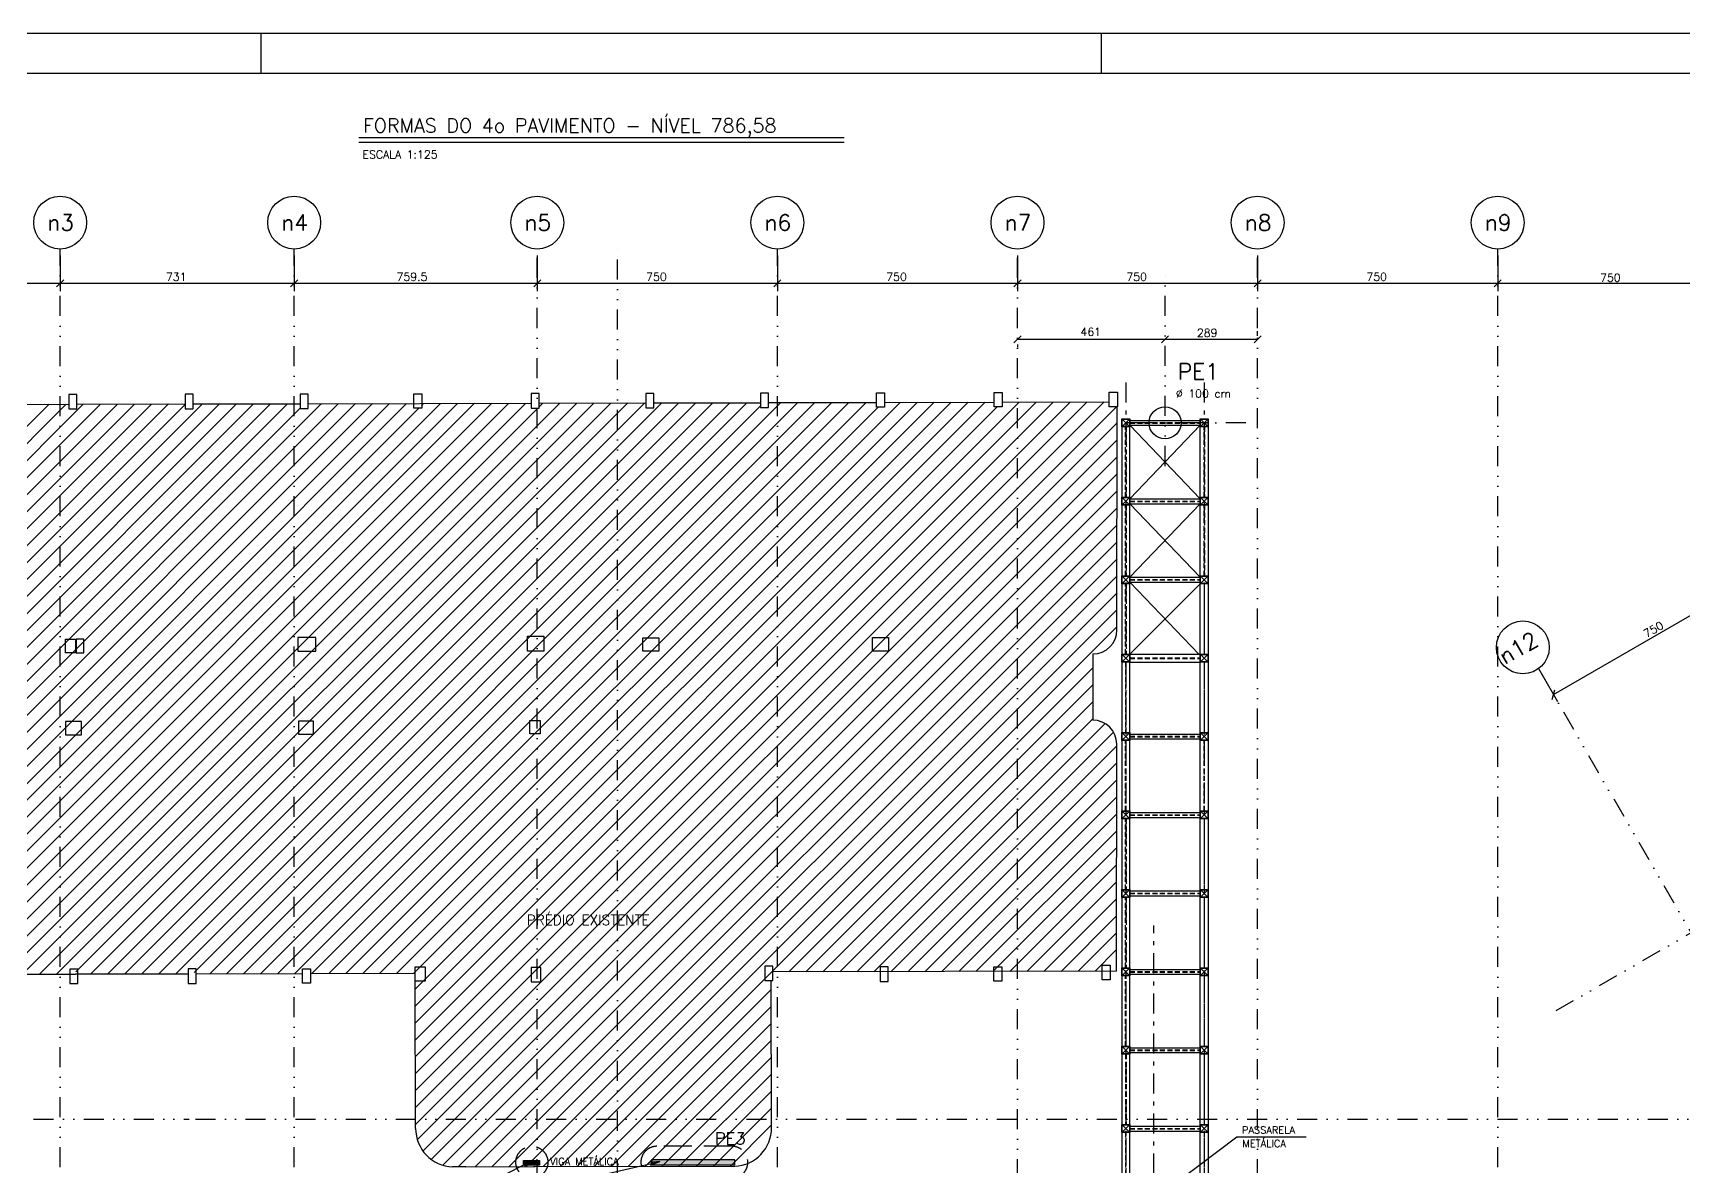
# Model space of a CAD drawing. Extents: x 552728 to 567603, y -747 to 9766.
# Drawn here: x 556391 to 561548, y 6223 to 9766 of the extents above; entities that cross this region are included whole.
import ezdxf

# ---------------------------------------------------------------- set-up
doc = ezdxf.new("R2010")
doc.units = 0
doc.header["$LTSCALE"] = 125
doc.header["$MEASUREMENT"] = 0
for name, pattern in [('DIVIDE', [1.25, 0.5, -0.25, 0, -0.25, 0, -0.25]), ('ESTILO_TQS_0001', [1, 0.7, -0.3]), ('ESTILO_TQS_0003', [1, 0.5, -0.2, 0.1, -0.2]), ('HIDDEN2', [0.1875, 0.125, -0.0625])]:
    doc.linetypes.add(name, pattern=pattern)
doc.layers.get('0').update_dxf_attribs({"linetype": 'CONTINUOUS'})
for name, color, linetype in [('200', 151, 'HIDDEN2'), ('204', 14, 'ESTILO_TQS_0003'), ('205', 14, 'DIVIDE'), ('211', 240, 'ESTILO_TQS_0001'), ('216', 7, 'CONTINUOUS'), ('219', 240, 'CONTINUOUS'), ('220', 4, 'CONTINUOUS'), ('221', 5, 'CONTINUOUS'), ('222', 6, 'CONTINUOUS'), ('230', 3, 'CONTINUOUS'), ('231', 5, 'CONTINUOUS'), ('241', 5, 'CONTINUOUS'), ('250', 5, 'CONTINUOUS'), ('90', 2, 'CONTINUOUS')]:
    doc.layers.add(name, color=color, linetype=linetype)
doc.styles.get("Standard").update_dxf_attribs({"font": 'ROMANS.SHX'})

msp = doc.modelspace()

# ---------------------------------------------------------------- linework, layer by layer
for p, q in [((552728.1, 9765.5), (567603.1, 9765.5)), ((557103.1, 9640.5), (557103.1, 9765.5)), ((559728.1, 9640.5), (559728.1, 9765.5))]:
    msp.add_line(p, q)
at = {"layer": '200'}
for p, q in [((559803.6, 8315.1), (559803.6, 8535.1)), ((559805.1, 8535.1), (559805.1, 8315.1)), ((559816.8, 8548.4), (560036.8, 8548.4)), ((559816.8, 8546.9), (560036.8, 8546.9)), ((560048.6, 8315.1), (560048.6, 8535.1)), ((560050.1, 8535.1), (560050.1, 8315.1)), ((559816.8, 8303.4), (560036.8, 8303.4)), ((559803.6, 8070.1), (559803.6, 8290.1)), ((559805.1, 8290.1), (559805.1, 8070.1)), ((559816.8, 8301.9), (560036.8, 8301.9)), ((560048.6, 8070.1), (560048.6, 8290.1)), ((560050.1, 8290.1), (560050.1, 8070.1)), ((559816.8, 8058.4), (560036.8, 8058.4)), ((559816.8, 8056.9), (560036.8, 8056.9)), ((559803.6, 7825.1), (559803.6, 8045.1)), ((559805.1, 8045.1), (559805.1, 7825.1)), ((560048.6, 8045.1), (560048.6, 7825.1)), ((560050.1, 7825.1), (560050.1, 8045.1)), ((559803.6, 7800.1), (559803.6, 7580.1)), ((559805.1, 7580.1), (559805.1, 7800.1)), ((559816.8, 7813.4), (560036.8, 7813.4)), ((559816.8, 7811.9), (560036.8, 7811.9)), ((560048.6, 7800.1), (560048.6, 7580.1)), ((560050.1, 7580.1), (560050.1, 7800.1)), ((559803.6, 7335.1), (559803.6, 7555.1)), ((559805.1, 7335.1), (559805.1, 7555.1)), ((559816.8, 7568.4), (560036.8, 7568.4)), ((559816.8, 7566.9), (560036.8, 7566.9)), ((560048.6, 7335.1), (560048.6, 7555.1)), ((560050.1, 7335.1), (560050.1, 7555.1)), ((559816.8, 7323.4), (560036.8, 7323.4)), ((559803.6, 7090.1), (559803.6, 7310.1)), ((559805.1, 7310.1), (559805.1, 7090.1)), ((559816.8, 7321.9), (560036.8, 7321.9)), ((560048.6, 7310.1), (560048.6, 7090.1)), ((560050.1, 7090.1), (560050.1, 7310.1)), ((559816.8, 7078.4), (560036.8, 7078.4)), ((559816.8, 7076.9), (560036.8, 7076.9)), ((559803.6, 6845.1), (559803.6, 7065.1)), ((559805.1, 7065.1), (559805.1, 6845.1)), ((560048.6, 7065.1), (560048.6, 6845.1)), ((560050.1, 6845.1), (560050.1, 7065.1)), ((559803.6, 6600.1), (559803.6, 6820.1)), ((559805.1, 6600.1), (559805.1, 6820.1)), ((559816.8, 6833.4), (560036.8, 6833.4)), ((559816.8, 6831.9), (560036.8, 6831.9)), ((560048.6, 6820.1), (560048.6, 6600.1)), ((560050.1, 6600.1), (560050.1, 6820.1)), ((559803.6, 6575.1), (559803.6, 6354.1)), ((559805.1, 6575.1), (559805.1, 6355.1)), ((559816.8, 6588.4), (560036.8, 6588.4)), ((559816.8, 6586.9), (560036.8, 6586.9)), ((560048.6, 6575.1), (560048.6, 6355.1)), ((560050.1, 6355.1), (560050.1, 6575.1)), ((559816.8, 6343.4), (560036.8, 6343.4)), ((559803.6, 6330.1), (559803.6, 6109.1)), ((559805.1, 6110.1), (559805.1, 6330.1)), ((559816.8, 6341.9), (560036.8, 6341.9)), ((560048.6, 6330.1), (560048.6, 6110.1)), ((560050.1, 6110.1), (560050.1, 6330.1))]:
    msp.add_line(p, q, dxfattribs=at)
at = {"layer": '204'}
for p, q in [((559804.3, 8673.7), (559804.3, 5083.7)), ((560049.3, 8673.7), (560049.3, 5083.7)), ((559891.8, 5577.8), (559891.8, 6977.3))]:
    msp.add_line(p, q, dxfattribs=at)
at = {"layer": '205'}
for p, q in [((556475.4, 2467), (556475.4, 9090.6)), ((557206.4, 2467), (557206.4, 9090.6)), ((557965.9, 2429.5), (557965.9, 9090.6)), ((558216.9, 5084.4), (558216.9, 9090.6)), ((558715.9, 2467), (558715.9, 9090.6)), ((559465.9, 2429.5), (559465.9, 9090.6)), ((560215.9, 2429.5), (560215.9, 9090.6)), ((560965.9, 2467), (560965.9, 9090.6)), ((565266.3, 9088.5), (561144, 6708.4)), ((559926.8, 8412.8), (559926.8, 9011.7)), ((560179.4, 8547.6), (559758, 8547.6)), ((560059.2, 8547.6), (559768.3, 8547.6)), ((561093.5, 7779.8), (563715.9, 3237.6)), ((553263.6, 6372.1), (556878, 6372.1)), ((556898, 6372.1), (562676.1, 6372.1))]:
    msp.add_line(p, q, dxfattribs=at)
at = {"layer": '211'}
msp.add_line((558573.5, 6287.5), (558339.5, 6287.5), dxfattribs=at)
msp.add_circle((557948.9, 6237.5), 50, dxfattribs=at)
for centre, start, end in [((558339.5, 6237.5), 90, 270), ((558573.5, 6237.5), 270, 90)]:
    msp.add_arc(centre, 50, start, end, dxfattribs=at)
at = {"layer": '216'}
for p, q in [((556464.4, 8972.8), (556486.5, 8994.9)), ((556464.4, 8972.8), (556486.5, 8994.9)), ((557195.4, 8972.8), (557217.5, 8994.9)), ((557195.4, 8972.8), (557217.5, 8994.9)), ((557954.9, 8972.8), (557977, 8994.9)), ((557954.9, 8972.8), (557977, 8994.9)), ((558704.9, 8972.8), (558727, 8994.9)), ((558704.9, 8972.8), (558727, 8994.9)), ((559454.9, 8972.8), (559477, 8994.9)), ((559454.9, 8972.8), (559477, 8994.9)), ((560204.9, 8972.8), (560227, 8994.9)), ((560204.9, 8972.8), (560227, 8994.9)), ((560954.9, 8972.8), (560977, 8994.9)), ((560954.9, 8972.8), (560977, 8994.9)), ((559454.9, 8797.8), (559477, 8819.9)), ((559915.8, 8797.8), (559937.9, 8819.9)), ((559915.8, 8797.8), (559937.9, 8819.9)), ((560204.9, 8797.8), (560227, 8819.9)), ((561136.1, 7683.8), (561144.2, 7714))]:
    msp.add_line(p, q, dxfattribs=at)
at = {"layer": '219', "linetype": 'Continuous'}
for centre in [(558899.7, 8201.8), (558527.6, 7644.6)]:
    msp.add_arc(centre, 0, 0, 0, dxfattribs=at)
at = {"layer": '220'}
msp.add_circle((559926.8, 8547.6), 50, dxfattribs=at)
at = {"layer": '221'}
msp.add_line((557408.8, 9424.6), (558924.1, 9424.6), dxfattribs=at)
for centre in [(556475.4, 9173.1), (557206.4, 9173.1), (557965.9, 9173.1), (558715.9, 9173.1), (559465.9, 9173.1), (560215.9, 9173.1), (560965.9, 9173.1), (561044.5, 7846.2)]:
    msp.add_circle(centre, 82.5, dxfattribs=at)
at = {"layer": '222'}
for p, q in [((553040.6, 9640.5), (567478.1, 9640.5)), ((557408.8, 9439.6), (558924.1, 9439.6))]:
    msp.add_line(p, q, dxfattribs=at)
at = {"layer": '230'}
for points in [[(556502.6, 8590.9), (556527.6, 8590.9), (556527.6, 8635.9), (556502.6, 8635.9), (556502.6, 8590.9)], [(556865.5, 8591.9), (556890.5, 8591.9), (556890.5, 8636.9), (556865.5, 8636.9), (556865.5, 8591.9)], [(557224.8, 8592.5), (557249.8, 8592.5), (557249.8, 8637.5), (557224.8, 8637.5), (557224.8, 8592.5)], [(557579.7, 8638.2), (557604.8, 8638.2), (557604.8, 8593.3), (557579.7, 8593.3), (557579.7, 8638.2)], [(557946.3, 8594), (557971.3, 8594), (557971.3, 8639), (557946.3, 8639), (557946.3, 8594)], [(558304.7, 8594.8), (558329.7, 8594.8), (558329.7, 8639.8), (558304.7, 8639.8), (558304.7, 8594.8)], [(558663.4, 8595.6), (558688.4, 8595.6), (558688.4, 8640.6), (558663.4, 8640.6), (558663.4, 8595.6)], [(559025, 8641.4), (559050.1, 8641.4), (559050.1, 8596.5), (559025, 8596.5), (559025, 8641.4)], [(559392.5, 8642.2), (559417.6, 8642.2), (559417.6, 8597.3), (559392.5, 8597.3), (559392.5, 8642.2)], [(559752.7, 8643), (559777.8, 8643), (559777.8, 8598.1), (559752.7, 8598.1), (559752.7, 8643)], [(556492.1, 7871.6), (556523.2, 7871.6), (556523.2, 7829.6), (556492.1, 7829.6), (556492.1, 7871.6)], [(556525.2, 7829.6), (556549.2, 7829.6), (556549.2, 7871.6), (556525.2, 7871.6), (556525.2, 7829.6)], [(557217.7, 7834.6), (557273.7, 7834.6), (557273.7, 7876.5), (557217.7, 7876.5), (557217.7, 7834.6)], [(557935, 7881.5), (557985.8, 7881.5), (557985.8, 7834.2), (557935, 7834.2), (557935, 7881.5)], [(558295.1, 7876.4), (558345.2, 7876.4), (558345.2, 7834.6), (558295.1, 7834.6), (558295.1, 7876.4)], [(559013.2, 7876.5), (559063.3, 7876.5), (559063.3, 7834.7), (559013.2, 7834.7), (559013.2, 7876.5)], [(556492.5, 7572.8), (556542.4, 7572.8), (556542.4, 7614.9), (556492.5, 7614.9), (556492.5, 7572.8)], [(557220.8, 7616.3), (557265.3, 7616.3), (557265.3, 7574.4), (557220.8, 7574.4), (557220.8, 7616.3)], [(557942.6, 7617.9), (557975.1, 7617.9), (557975.1, 7575.8), (557942.6, 7575.8), (557942.6, 7617.9)], [(556505.9, 6795.7), (556530.9, 6795.7), (556530.9, 6840.7), (556505.9, 6840.7), (556505.9, 6795.7)], [(556875.3, 6796.5), (556900.3, 6796.5), (556900.3, 6841.5), (556875.3, 6841.5), (556875.3, 6796.5)], [(557257.1, 6797.3), (557232.1, 6797.3), (557232.1, 6842.3), (557257.1, 6842.3), (557257.1, 6797.3)], [(557584.4, 6848.3), (557616, 6848.3), (557616, 6803.3), (557584.4, 6803.3), (557584.4, 6848.3)], [(557976.7, 6845.8), (557946.7, 6845.8), (557946.7, 6801.2), (557976.7, 6801.2), (557976.7, 6845.8)], [(558676.7, 6805.7), (558701.6, 6805.7), (558701.6, 6850.7), (558676.7, 6850.7), (558676.7, 6805.7)], [(559036.6, 6802.8), (559061.5, 6802.8), (559061.5, 6847.8), (559036.6, 6847.8), (559036.6, 6802.8)], [(559416.6, 6803.6), (559391.5, 6803.6), (559391.5, 6848.5), (559416.6, 6848.5), (559416.6, 6803.6)], [(559755.5, 6808), (559730.4, 6808), (559730.4, 6852.9), (559755.5, 6852.9), (559755.5, 6808)], [(557973, 6228.5), (557923, 6228.5), (557923, 6243.5), (557973, 6243.5), (557973, 6228.5)], [(558323.1, 6229.8), (558583.1, 6229.8), (558583.1, 6244.8), (558323.1, 6244.8), (558323.1, 6229.8)]]:
    msp.add_lwpolyline(points, dxfattribs=at)
at = {"layer": '231'}
for p, q in [((557585.1, 6673.4), (559524.2, 8612.5)), ((557585.2, 6620.5), (559577.3, 8612.6)), ((557585.3, 6567.6), (559630.5, 8612.7)), ((557585.5, 6514.7), (559683.6, 8612.8)), ((557585.6, 6461.8), (559736.8, 8613)), ((559417.6, 8612.3), (559752.6, 8613)), ((554657.5, 6821.7), (556441.5, 8605.8)), ((554710.6, 6821.8), (556494.7, 8605.9)), ((554763.8, 6821.9), (556547.8, 8606)), ((554816.9, 6822), (556601, 8606.1)), ((554870, 6822.2), (556654.1, 8606.2)), ((554923.2, 6822.3), (556707.3, 8606.3)), ((554976.3, 6822.4), (556760.4, 8606.5)), ((555029.5, 6822.5), (556813.6, 8606.6)), ((555093.3, 6833.3), (556865.5, 8605.4)), ((555135.7, 6822.7), (556919.9, 8606.8)), ((555188.7, 6822.7), (556973, 8606.9)), ((555241.8, 6822.7), (557026.2, 8607)), ((555294.8, 6822.7), (557079.3, 8607.2)), ((555347.8, 6822.7), (557132.5, 8607.3)), ((555400.9, 6822.7), (557185.6, 8607.4)), ((555454.7, 6823.4), (557224.8, 8593.6)), ((555507.8, 6823.6), (557291.9, 8607.6)), ((555561, 6823.7), (557345.1, 8607.7)), ((555614.1, 6823.8), (557398.2, 8607.9)), ((555667.3, 6823.9), (557451.4, 8608)), ((555720.4, 6824), (557504.5, 8608.1)), ((555773.6, 6824.1), (557557.7, 8608.2)), ((555826.7, 6824.2), (557595.8, 8593.3)), ((555879.9, 6824.4), (557664, 8608.4)), ((555933, 6824.5), (557717.1, 8608.5)), ((555986.2, 6824.6), (557770.2, 8608.7)), ((556039.3, 6824.7), (557823.4, 8608.8)), ((556092.5, 6824.8), (557876.5, 8608.9)), ((556145.6, 6824.9), (557929.7, 8609)), ((556172.7, 8605.2), (556502.6, 8605.9)), ((556198.7, 6825), (557967.8, 8594)), ((556251.8, 6825), (558036, 8609.2)), ((556304.8, 6825), (558089.1, 8609.4)), ((556357.8, 6825), (558142.3, 8609.5)), ((556410.9, 6825), (558195.4, 8609.6)), ((556463.9, 6825), (558248.6, 8609.7)), ((556524, 6832.1), (558301.7, 8609.8)), ((556527.6, 8605.9), (556865.5, 8606.7)), ((556570.8, 6825.9), (558354.9, 8609.9)), ((556624, 6826), (558408, 8610.1)), ((556677.1, 6826.1), (558461.2, 8610.2)), ((556730.3, 6826.2), (558514.3, 8610.3)), ((556783.4, 6826.3), (558567.5, 8610.4)), ((556836.6, 6826.5), (558620.6, 8610.5)), ((556890.5, 8606.7), (557224.8, 8607.5)), ((556893.9, 6830.7), (558663.4, 8600.3)), ((556942.9, 6826.7), (558726.9, 8610.8)), ((556996, 6826.8), (558780.1, 8610.9)), ((557049.2, 6826.9), (558833.2, 8611)), ((557102.3, 6827), (558886.4, 8611.1)), ((557155.5, 6827.2), (558939.5, 8611.2)), ((557208.6, 6827.3), (558992.7, 8611.3)), ((557249.8, 8607.5), (557946.3, 8609)), ((557261.8, 6827.4), (559030.8, 8596.5)), ((557314.9, 6827.5), (559099, 8611.6)), ((557368.1, 6827.6), (559152.1, 8611.7)), ((557421.2, 6827.7), (559205.3, 8611.8)), ((557474.4, 6827.8), (559258.4, 8611.9)), ((557527.5, 6828), (559311.6, 8612)), ((557580.7, 6828.1), (559364.7, 8612.1)), ((557584.9, 6779.3), (559402.9, 8597.3)), ((557585, 6726.4), (559471, 8612.4)), ((557585.7, 6408.8), (559774.8, 8598)), ((557604.8, 8602.3), (557610.8, 8608.3)), ((557971.3, 8609.1), (558304.7, 8609.8)), ((557971.3, 8597.6), (557982.8, 8609.1)), ((558329.7, 8609.9), (558663.4, 8610.6)), ((558688.4, 8610.7), (559025, 8611.4)), ((559050.1, 8611.5), (559392.5, 8612.2)), ((559417.6, 8612), (559417.9, 8612.3)), ((559776.6, 7900.6), (559777.6, 8598)), ((557585.8, 6355.9), (559777.6, 8547.7)), ((559791.8, 8535.1), (559791.8, 5632.6)), ((559792.8, 8536.1), (559815.8, 8559.1)), ((559792.8, 8559.1), (559815.8, 8536.1)), ((559816.8, 8555.1), (560036.8, 8555.1)), ((559816.8, 8540.1), (560036.8, 8540.1)), ((559816.8, 5632.6), (559816.8, 8535.1)), ((560036.8, 5632.6), (560036.8, 8535.1)), ((560037.8, 8559.1), (560060.8, 8536.1)), ((560037.8, 8536.1), (560060.8, 8559.1)), ((560061.8, 8535.1), (560061.8, 5632.6)), ((557592.3, 6309.3), (559777.5, 8494.6)), ((557608.6, 6272.7), (559777.4, 8441.5)), ((557635.8, 6246.8), (559777.3, 8388.4)), ((557670.7, 6228.7), (559777.2, 8335.2)), ((559792.8, 8291.1), (559815.8, 8314.1)), ((559792.8, 8314.1), (559815.8, 8291.1)), ((559816.8, 8310.1), (560036.8, 8310.1)), ((560037.8, 8314.1), (560060.8, 8291.1)), ((560037.8, 8291.1), (560060.8, 8314.1)), ((557718.6, 6223.5), (559777.2, 8282.1)), ((559816.8, 8295.1), (560036.8, 8295.1)), ((557771.7, 6223.7), (559777.1, 8229)), ((557824.9, 6223.8), (559777, 8175.9)), ((557878, 6223.9), (559776.9, 8122.8)), ((557931.2, 6224), (559776.9, 8069.7)), ((559792.8, 8046.1), (559815.8, 8069.1)), ((559792.8, 8069.1), (559815.8, 8046.1)), ((559816.8, 8065.1), (560036.8, 8065.1)), ((559816.8, 8050.1), (560036.8, 8050.1)), ((560037.8, 8069.1), (560060.8, 8046.1)), ((560037.8, 8046.1), (560060.8, 8069.1)), ((557984.3, 6224.1), (559776.8, 8016.6)), ((558037.5, 6224.2), (559776.7, 7963.5)), ((558090.6, 6224.4), (559776.6, 7910.4)), ((559701.1, 7825.5), (559701.1, 7618.8)), ((559792.8, 7801.1), (559815.8, 7824.1)), ((559792.8, 7824.1), (559815.8, 7801.1)), ((559816.8, 7825.1), (560036.8, 7825.1)), ((559816.8, 7800.1), (560036.8, 7800.1)), ((560037.8, 7824.1), (560060.8, 7801.1)), ((560037.8, 7801.1), (560060.8, 7824.1)), ((558751.4, 6832.1), (559701.1, 7781.8)), ((558804.6, 6832.2), (559701.1, 7728.8)), ((558857.7, 6832.3), (559701.1, 7675.8)), ((558910.9, 6832.5), (559701.1, 7622.7)), ((558964, 6832.6), (559739.5, 7608.1)), ((559017.2, 6832.7), (559765.9, 7581.4)), ((559070.3, 6832.8), (559776.1, 7538.6)), ((559775, 6834.3), (559776.1, 7543.8)), ((559792.8, 7556.1), (559815.8, 7579.1)), ((559792.8, 7579.1), (559815.8, 7556.1)), ((559816.8, 7575.1), (560036.8, 7575.1)), ((559816.8, 7560.1), (560036.8, 7560.1)), ((560037.8, 7579.1), (560060.8, 7556.1)), ((560037.8, 7556.1), (560060.8, 7579.1)), ((559123.5, 6832.9), (559776, 7485.5)), ((559176.6, 6833), (559775.9, 7432.4)), ((559229.8, 6833.2), (559775.8, 7379.2)), ((559282.9, 6833.3), (559775.8, 7326.1)), ((559792.8, 7311.1), (559815.8, 7334.1)), ((559792.8, 7334.1), (559815.8, 7311.1)), ((559816.8, 7330.1), (560036.8, 7330.1)), ((560037.8, 7334.1), (560060.8, 7311.1)), ((560037.8, 7311.1), (560060.8, 7334.1)), ((559336.1, 6833.4), (559775.7, 7273)), ((559816.8, 7315.1), (560036.8, 7315.1)), ((559389.2, 6833.5), (559775.6, 7219.9)), ((559442.4, 6833.6), (559775.5, 7166.8)), ((559495.5, 6833.7), (559775.5, 7113.7)), ((559792.8, 7066.1), (559815.8, 7089.1)), ((559792.8, 7089.1), (559815.8, 7066.1)), ((559816.8, 7085.1), (560036.8, 7085.1)), ((559816.8, 7070.1), (560036.8, 7070.1)), ((560037.8, 7089.1), (560060.8, 7066.1)), ((560037.8, 7066.1), (560060.8, 7089.1)), ((559548.6, 6833.9), (559775.4, 7060.6)), ((559601.8, 6834), (559775.3, 7007.5)), ((559654.9, 6834.1), (559775.2, 6954.4)), ((559708.1, 6834.2), (559774.6, 6900.7)), ((556172.8, 6825), (556523, 6825)), ((556523, 6825.8), (556875.3, 6826.5)), ((556900.3, 6826.6), (557232.1, 6827.3)), ((557257.2, 6827.4), (557584.4, 6828.1)), ((559775, 6834.3), (558701.5, 6832)), ((559792.8, 6821.1), (559815.8, 6844.1)), ((559792.8, 6844.1), (559815.8, 6821.1)), ((559816.8, 6840.1), (560036.8, 6840.1)), ((559816.8, 6825.1), (560036.8, 6825.1)), ((560037.8, 6844.1), (560060.8, 6821.1)), ((560037.8, 6821.1), (560060.8, 6844.1)), ((557585.8, 6343.3), (557584.8, 6803.3)), ((558143.8, 6224.5), (558696.6, 6777.3)), ((558697.5, 6345.7), (558696.5, 6805.6)), ((558196.9, 6224.6), (558696.7, 6724.4)), ((558250.1, 6224.7), (558696.8, 6671.5)), ((558303.2, 6224.8), (558697, 6618.6)), ((558356.4, 6224.9), (558697.1, 6565.6)), ((559792.8, 6576.1), (559815.8, 6599.1)), ((559792.8, 6599.1), (559815.8, 6576.1)), ((559816.8, 6595.1), (560036.8, 6595.1)), ((559816.8, 6580.1), (560036.8, 6580.1)), ((560037.8, 6599.1), (560060.8, 6576.1)), ((560037.8, 6576.1), (560060.8, 6599.1)), ((558409.5, 6225.1), (558697.2, 6512.7)), ((558462.7, 6225.2), (558696.5, 6459)), ((558515.8, 6225.3), (558696.5, 6406)), ((558569, 6225.4), (558696.5, 6353)), ((559792.8, 6331.1), (559815.8, 6354.1)), ((559792.8, 6354.1), (559815.8, 6331.1)), ((559816.8, 6350.1), (560036.8, 6350.1)), ((560037.8, 6354.1), (560060.8, 6331.1)), ((560037.8, 6331.1), (560060.8, 6354.1)), ((559816.8, 6335.1), (560036.8, 6335.1)), ((557743, 6223.6), (557701.1, 6223.6)), ((557743, 6223.5), (557959.2, 6224.1)), ((557953.5, 6224.1), (558582.8, 6225.4))]:
    msp.add_line(p, q, dxfattribs=at)
for centre, radius, start, end in [((559701.5, 7900.6), 75.1, 270.1101, 0.0078), ((559701, 7543.7), 75.1, 359.9922, 89.8899), ((558578.1, 6344.8), 119.5, 272.2798, 0.4084), ((557705.5, 6343.1), 119.7, 179.9197, 267.893)]:
    msp.add_arc(centre, radius, start, end, dxfattribs=at)
at = {"layer": '241'}
for points in [[(559791.8, 8560.1), (559816.8, 8560.1), (559816.8, 8535.1), (559791.8, 8535.1), (559791.8, 8560.1)], [(559792.8, 8559.1), (559815.8, 8559.1), (559815.8, 8536.1), (559792.8, 8536.1), (559792.8, 8559.1)], [(560036.8, 8560.1), (560061.8, 8560.1), (560061.8, 8535.1), (560036.8, 8535.1), (560036.8, 8560.1)], [(560037.8, 8559.1), (560060.8, 8559.1), (560060.8, 8536.1), (560037.8, 8536.1), (560037.8, 8559.1)], [(559791.8, 8315.1), (559816.8, 8315.1), (559816.8, 8290.1), (559791.8, 8290.1), (559791.8, 8315.1)], [(559792.8, 8314.1), (559815.8, 8314.1), (559815.8, 8291.1), (559792.8, 8291.1), (559792.8, 8314.1)], [(560036.8, 8315.1), (560061.8, 8315.1), (560061.8, 8290.1), (560036.8, 8290.1), (560036.8, 8315.1)], [(560037.8, 8314.1), (560060.8, 8314.1), (560060.8, 8291.1), (560037.8, 8291.1), (560037.8, 8314.1)], [(559791.8, 8070.1), (559816.8, 8070.1), (559816.8, 8045.1), (559791.8, 8045.1), (559791.8, 8070.1)], [(559792.8, 8069.1), (559815.8, 8069.1), (559815.8, 8046.1), (559792.8, 8046.1), (559792.8, 8069.1)], [(560036.8, 8070.1), (560061.8, 8070.1), (560061.8, 8045.1), (560036.8, 8045.1), (560036.8, 8070.1)], [(560037.8, 8069.1), (560060.8, 8069.1), (560060.8, 8046.1), (560037.8, 8046.1), (560037.8, 8069.1)], [(559791.8, 7825.1), (559816.8, 7825.1), (559816.8, 7800.1), (559791.8, 7800.1), (559791.8, 7825.1)], [(559792.8, 7824.1), (559815.8, 7824.1), (559815.8, 7801.1), (559792.8, 7801.1), (559792.8, 7824.1)], [(560036.8, 7825.1), (560061.8, 7825.1), (560061.8, 7800.1), (560036.8, 7800.1), (560036.8, 7825.1)], [(560037.8, 7824.1), (560060.8, 7824.1), (560060.8, 7801.1), (560037.8, 7801.1), (560037.8, 7824.1)], [(559791.8, 7580.1), (559816.8, 7580.1), (559816.8, 7555.1), (559791.8, 7555.1), (559791.8, 7580.1)], [(559792.8, 7579.1), (559815.8, 7579.1), (559815.8, 7556.1), (559792.8, 7556.1), (559792.8, 7579.1)], [(560036.8, 7580.1), (560061.8, 7580.1), (560061.8, 7555.1), (560036.8, 7555.1), (560036.8, 7580.1)], [(560037.8, 7579.1), (560060.8, 7579.1), (560060.8, 7556.1), (560037.8, 7556.1), (560037.8, 7579.1)], [(559791.8, 7335.1), (559816.8, 7335.1), (559816.8, 7310.1), (559791.8, 7310.1), (559791.8, 7335.1)], [(559792.8, 7334.1), (559815.8, 7334.1), (559815.8, 7311.1), (559792.8, 7311.1), (559792.8, 7334.1)], [(560036.8, 7335.1), (560061.8, 7335.1), (560061.8, 7310.1), (560036.8, 7310.1), (560036.8, 7335.1)], [(560037.8, 7334.1), (560060.8, 7334.1), (560060.8, 7311.1), (560037.8, 7311.1), (560037.8, 7334.1)], [(559791.8, 7090.1), (559816.8, 7090.1), (559816.8, 7065.1), (559791.8, 7065.1), (559791.8, 7090.1)], [(559792.8, 7089.1), (559815.8, 7089.1), (559815.8, 7066.1), (559792.8, 7066.1), (559792.8, 7089.1)], [(560036.8, 7090.1), (560061.8, 7090.1), (560061.8, 7065.1), (560036.8, 7065.1), (560036.8, 7090.1)], [(560037.8, 7089.1), (560060.8, 7089.1), (560060.8, 7066.1), (560037.8, 7066.1), (560037.8, 7089.1)], [(559791.8, 6845.1), (559816.8, 6845.1), (559816.8, 6820.1), (559791.8, 6820.1), (559791.8, 6845.1)], [(559792.8, 6844.1), (559815.8, 6844.1), (559815.8, 6821.1), (559792.8, 6821.1), (559792.8, 6844.1)], [(560036.8, 6845.1), (560061.8, 6845.1), (560061.8, 6820.1), (560036.8, 6820.1), (560036.8, 6845.1)], [(560037.8, 6844.1), (560060.8, 6844.1), (560060.8, 6821.1), (560037.8, 6821.1), (560037.8, 6844.1)], [(559791.8, 6600.1), (559816.8, 6600.1), (559816.8, 6575.1), (559791.8, 6575.1), (559791.8, 6600.1)], [(559792.8, 6599.1), (559815.8, 6599.1), (559815.8, 6576.1), (559792.8, 6576.1), (559792.8, 6599.1)], [(560036.8, 6600.1), (560061.8, 6600.1), (560061.8, 6575.1), (560036.8, 6575.1), (560036.8, 6600.1)], [(560037.8, 6599.1), (560060.8, 6599.1), (560060.8, 6576.1), (560037.8, 6576.1), (560037.8, 6599.1)], [(559791.8, 6355.1), (559816.8, 6355.1), (559816.8, 6330.1), (559791.8, 6330.1), (559791.8, 6355.1)], [(559792.8, 6354.1), (559815.8, 6354.1), (559815.8, 6331.1), (559792.8, 6331.1), (559792.8, 6354.1)], [(560036.8, 6355.1), (560061.8, 6355.1), (560061.8, 6330.1), (560036.8, 6330.1), (560036.8, 6355.1)], [(560037.8, 6354.1), (560060.8, 6354.1), (560060.8, 6331.1), (560037.8, 6331.1), (560037.8, 6354.1)]]:
    msp.add_lwpolyline(points, dxfattribs=at)
at = {"layer": '250'}
for p, q in [((556475.4, 9070.6), (556475.4, 8958.8)), ((557206.4, 9070.6), (557206.4, 8958.8)), ((557965.9, 9070.6), (557965.9, 8958.8)), ((558715.9, 9070.6), (558715.9, 8958.8)), ((559465.9, 9070.6), (559465.9, 8958.8)), ((560215.9, 9070.6), (560215.9, 8958.8)), ((560965.9, 9070.6), (560965.9, 8958.8)), ((555715.9, 8983.8), (556475.4, 8983.8)), ((556475.4, 8983.8), (557206.4, 8983.8)), ((557206.4, 8983.8), (557965.9, 8983.8)), ((557965.9, 8983.8), (558715.9, 8983.8)), ((558715.9, 8983.8), (559465.9, 8983.8)), ((559465.9, 8983.8), (560215.9, 8983.8)), ((560215.9, 8983.8), (560965.9, 8983.8)), ((560965.9, 8983.8), (561715.9, 8983.8)), ((560215.9, 8819.5), (560215.9, 8833.8)), ((559465.9, 8808.8), (559926.8, 8808.8)), ((559465.9, 8791.9), (559465.9, 8783.8)), ((559926.8, 8808.8), (560215.9, 8808.8)), ((559816.9, 8540.1), (560036.8, 8310.1)), ((560036.8, 8540), (559816.9, 8310.1)), ((559816.9, 8295.1), (560036.8, 8065.2)), ((560036.8, 8295.1), (559816.9, 8065.1)), ((559816.9, 8050.1), (560032.2, 7825.1)), ((561140.2, 7698.9), (561789.7, 8073.9)), ((560036.8, 8045.1), (559815.8, 7824.1)), ((561103.5, 7762.5), (561152.7, 7677.2))]:
    msp.add_line(p, q, dxfattribs=at)
at = {"layer": '250', "linetype": 'Continuous'}
msp.add_lwpolyline([(560368, 6316.3), (560151.4, 6316.3), (559968.7, 6178), (559982, 6191.2), (559968.7, 6178), (559985, 6187.3)], dxfattribs=at)
at = {"layer": '250'}
for points in [[(557295.8, 6069.7), (557613.8, 6069.7), (557951.6, 6244.4), (557926, 6226.6), (557951.6, 6244.4), (557922.2, 6233.8)], [(557613.8, 6069.7), (558348.5, 6239.8), (558319.3, 6228.8), (558348.5, 6239.8), (558317.4, 6236.8)]]:
    msp.add_lwpolyline(points, dxfattribs=at)
at = {"layer": '90'}
for points in [[(557973, 6228.4), (557923, 6228.4), (557923, 6243.4), (557973, 6243.4), (557973, 6228.4)], [(558323.2, 6229.8), (558583.2, 6229.8), (558583.2, 6244.8), (558323.2, 6244.8), (558323.2, 6229.8)]]:
    msp.add_lwpolyline(points, dxfattribs=at)
for points in [[(557923, 6243.4), (557923, 6228.4), (557973, 6228.4)], [(557923, 6243.4), (557973, 6228.4), (557973, 6243.4)], [(557923, 6243.4), (557973, 6243.4), (557923, 6243.4)], [(558323.2, 6244.8), (558323.2, 6229.8), (558583.2, 6229.8)], [(558323.2, 6244.8), (558583.2, 6229.8), (558583.2, 6244.8)], [(558323.2, 6244.8), (558583.2, 6244.8), (558323.2, 6244.8)]]:
    msp.add_solid(points, dxfattribs=at)

# ---------------------------------------------------------------- texts
at = {"layer": '216'}
for s, height, p in [('ESCALA 1:125', 25, (557419.8, 9373.5)), ('731', 25, (556805.9, 8991.3)), ('759.5', 25, (557526.2, 8991.3)), ('750', 25, (558305.9, 8991.3)), ('750', 25, (559055.9, 8991.3)), ('750', 25, (559805.9, 8991.3)), ('750', 25, (560555.9, 8991.3)), ('750', 25, (561285.8, 8988.6)), ('461', 25, (559662.6, 8819.4)), ('289', 25, (560026.3, 8816.3)), ('%%c 100 cm', 25, (559960.8, 8626.7)), ('PASSARELA', 22.5, (560167.1, 6326.9)), ('METÁLICA', 22.5, (560168.5, 6284.9)), ('VIGA METÁLICA', 22.5, (558006.2, 6228.7))]:
    msp.add_text(s, height=height, dxfattribs=at).set_placement(p)
msp.add_text('750', height=25, rotation=30, dxfattribs=at).set_placement((561430.9, 7875.4))
at = {"layer": '220'}
for s, height, p in [('n3', 50, (556435.2, 9148.3)), ('n4', 50, (557166.2, 9148.3)), ('n5', 50, (557925.7, 9148.3)), ('n6', 50, (558675.7, 9148.3)), ('n7', 50, (559425.7, 9148.3)), ('n8', 50, (560175.7, 9148.3)), ('n9', 50, (560925.7, 9148.3)), ('PE1', 50, (559966.5, 8683)), ('PRÉDIO EXISTENTE', 31.25, (557932.6, 6978.8)), ('PE3', 37.5, (558520.2, 6293.5))]:
    msp.add_text(s, height=height, dxfattribs=at).set_placement(p)
msp.add_text('n12', height=50, rotation=30, dxfattribs=at).set_placement((560988.3, 7791.2))
at = {"layer": '222'}
msp.add_text('FORMAS DO 4o PAVIMENTO - NÍVEL 786,58', height=43.75, dxfattribs=at).set_placement((557421.3, 9454.6))

doc.saveas('drawing.dxf')
